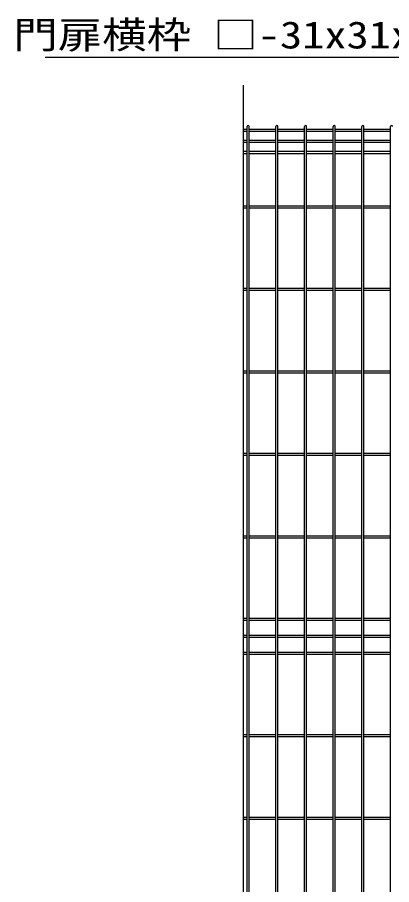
# Model space of a CAD drawing. Units: millimetres, scale not verified. Extents: x -4455 to 4455, y -3150 to 3150.
# Drawn here: x -359 to 304, y -578 to 958 of the extents above; entities that cross this region are included whole.
import ezdxf
from ezdxf.enums import TextEntityAlignment as Align

# ---------------------------------------------------------------- set-up
doc = ezdxf.new("R2010")
doc.units = ezdxf.units.MM
doc.header["$LTSCALE"] = 20
for name, color, linetype, lineweight in [('0-9_J180', 2, 'Continuous', 25), ('0-B_EXTCNT-L', 4, 'Continuous', 25), ('1-9_LAYER12', 3, 'Continuous', 25)]:
    doc.layers.add(name, color=color, linetype=linetype, lineweight=lineweight)
doc.styles.add('ＭＳ ゴシック', font='')
doc.styles.get('ＭＳ ゴシック').set_extended_font_data('MS Gothic')

msp = doc.modelspace()

# ---------------------------------------------------------------- linework, layer by layer
at = {"layer": '0-9_J180'}
for p, q in [((41.11, 760.25), (48.12, 760.25)), ((41.11, 756.65), (48.12, 756.65)), ((48.12, -1001.32), (48.12, 765.08)), ((51.72, -1001.32), (51.72, 765.08)), ((51.72, 760.25), (98.89, 760.25)), ((51.72, 756.65), (98.89, 756.65)), ((98.89, -1001.32), (98.89, 765.08)), ((102.49, -1001.32), (102.49, 765.08)), ((102.49, 760.25), (149.66, 760.25)), ((102.49, 756.65), (149.66, 756.65)), ((149.66, -1001.32), (149.66, 765.08)), ((153.26, -1001.32), (153.26, 765.08)), ((153.26, 760.25), (200.43, 760.25)), ((153.26, 756.65), (200.43, 756.65)), ((200.43, -1001.32), (200.43, 765.08)), ((204.03, -1001.32), (204.03, 765.08)), ((204.03, 760.25), (251.2, 760.25)), ((204.03, 756.65), (251.2, 756.65)), ((251.2, -1001.32), (251.2, 765.08)), ((254.8, -1001.32), (254.8, 765.08)), ((254.8, 760.25), (301.97, 760.25)), ((254.8, 756.65), (301.97, 756.65)), ((301.97, -1001.32), (301.97, 765.08)), ((41.11, 740.68), (48.12, 740.68)), ((51.72, 740.68), (98.89, 740.68)), ((102.49, 740.68), (149.66, 740.68)), ((153.26, 740.68), (200.43, 740.68)), ((204.03, 740.68), (251.2, 740.68)), ((254.8, 740.68), (301.97, 740.68)), ((41.11, 737.08), (48.12, 737.08)), ((51.72, 737.08), (98.89, 737.08)), ((102.49, 737.08), (149.66, 737.08)), ((153.26, 737.08), (200.43, 737.08)), ((204.03, 737.08), (251.2, 737.08)), ((254.8, 737.08), (301.97, 737.08)), ((41.11, 721.1), (48.12, 721.1)), ((41.11, 717.5), (48.12, 717.5)), ((51.72, 721.1), (98.89, 721.1)), ((51.72, 717.5), (98.89, 717.5)), ((102.49, 721.1), (149.66, 721.1)), ((102.49, 717.5), (149.66, 717.5)), ((153.26, 721.1), (200.43, 721.1)), ((153.26, 717.5), (200.43, 717.5)), ((204.03, 721.1), (251.2, 721.1)), ((204.03, 717.5), (251.2, 717.5)), ((254.8, 721.1), (301.97, 721.1)), ((254.8, 717.5), (301.97, 717.5)), ((41.11, 624.68), (48.12, 624.68)), ((41.11, 621.08), (48.12, 621.08)), ((51.72, 624.68), (98.89, 624.68)), ((51.72, 621.08), (98.89, 621.08)), ((102.49, 624.68), (149.66, 624.68)), ((102.49, 621.08), (149.66, 621.08)), ((153.26, 624.68), (200.43, 624.68)), ((153.26, 621.08), (200.43, 621.08)), ((204.03, 624.68), (251.2, 624.68)), ((204.03, 621.08), (251.2, 621.08)), ((254.8, 624.68), (301.97, 624.68)), ((254.8, 621.08), (301.97, 621.08)), ((41.11, 478.58), (48.12, 478.58)), ((51.72, 478.58), (98.89, 478.58)), ((102.49, 478.58), (149.66, 478.58)), ((153.26, 478.58), (200.43, 478.58)), ((204.03, 478.58), (251.2, 478.58)), ((254.8, 478.58), (301.97, 478.58)), ((41.11, 474.98), (48.12, 474.98)), ((51.72, 474.98), (98.89, 474.98)), ((102.49, 474.98), (149.66, 474.98)), ((153.26, 474.98), (200.43, 474.98)), ((204.03, 474.98), (251.2, 474.98)), ((254.8, 474.98), (301.97, 474.98)), ((41.11, 332.48), (48.12, 332.48)), ((41.11, 328.88), (48.12, 328.88)), ((51.72, 332.48), (98.89, 332.48)), ((51.72, 328.88), (98.89, 328.88)), ((102.49, 332.48), (149.66, 332.48)), ((102.49, 328.88), (149.66, 328.88)), ((153.26, 332.48), (200.43, 332.48)), ((153.26, 328.88), (200.43, 328.88)), ((204.03, 332.48), (251.2, 332.48)), ((204.03, 328.88), (251.2, 328.88)), ((254.8, 332.48), (301.97, 332.48)), ((254.8, 328.88), (301.97, 328.88)), ((41.11, 186.38), (48.12, 186.38)), ((51.72, 186.38), (98.89, 186.38)), ((102.49, 186.38), (149.66, 186.38)), ((153.26, 186.38), (200.43, 186.38)), ((204.03, 186.38), (251.2, 186.38)), ((254.8, 186.38), (301.97, 186.38)), ((41.11, 182.78), (48.12, 182.78)), ((51.72, 182.78), (98.89, 182.78)), ((102.49, 182.78), (149.66, 182.78)), ((153.26, 182.78), (200.43, 182.78)), ((204.03, 182.78), (251.2, 182.78)), ((254.8, 182.78), (301.97, 182.78)), ((41.11, 40.28), (48.12, 40.28)), ((41.11, 36.68), (48.12, 36.68)), ((51.72, 40.28), (98.89, 40.28)), ((51.72, 36.68), (98.89, 36.68)), ((102.49, 40.28), (149.66, 40.28)), ((102.49, 36.68), (149.66, 36.68)), ((153.26, 40.28), (200.43, 40.28)), ((153.26, 36.68), (200.43, 36.68)), ((204.03, 40.28), (251.2, 40.28)), ((204.03, 36.68), (251.2, 36.68)), ((254.8, 40.28), (301.97, 40.28)), ((254.8, 36.68), (301.97, 36.68)), ((41.11, -105.82), (48.12, -105.82)), ((51.72, -105.82), (98.89, -105.82)), ((102.49, -105.82), (149.66, -105.82)), ((153.26, -105.82), (200.43, -105.82)), ((204.03, -105.82), (251.2, -105.82)), ((254.8, -105.82), (301.97, -105.82)), ((41.11, -109.42), (48.12, -109.42)), ((51.72, -109.42), (98.89, -109.42)), ((102.49, -109.42), (149.66, -109.42)), ((153.26, -109.42), (200.43, -109.42)), ((204.03, -109.42), (251.2, -109.42)), ((254.8, -109.42), (301.97, -109.42)), ((41.11, -135.82), (48.12, -135.82)), ((51.72, -135.82), (98.89, -135.82)), ((102.49, -135.82), (149.66, -135.82)), ((153.26, -135.82), (200.43, -135.82)), ((204.03, -135.82), (251.2, -135.82)), ((254.8, -135.82), (301.97, -135.82)), ((41.11, -139.42), (48.12, -139.42)), ((51.72, -139.42), (98.89, -139.42)), ((102.49, -139.42), (149.66, -139.42)), ((153.26, -139.42), (200.43, -139.42)), ((204.03, -139.42), (251.2, -139.42)), ((254.8, -139.42), (301.97, -139.42)), ((41.11, -165.82), (48.12, -165.82)), ((51.72, -165.82), (98.89, -165.82)), ((102.49, -165.82), (149.66, -165.82)), ((153.26, -165.82), (200.43, -165.82)), ((204.03, -165.82), (251.2, -165.82)), ((254.8, -165.82), (301.97, -165.82)), ((41.11, -169.42), (48.12, -169.42)), ((51.72, -169.42), (98.89, -169.42)), ((102.49, -169.42), (149.66, -169.42)), ((153.26, -169.42), (200.43, -169.42)), ((204.03, -169.42), (251.2, -169.42)), ((254.8, -169.42), (301.97, -169.42)), ((41.11, -311.92), (48.12, -311.92)), ((41.11, -315.52), (48.12, -315.52)), ((51.72, -311.92), (98.89, -311.92)), ((51.72, -315.52), (98.89, -315.52)), ((102.49, -311.92), (149.66, -311.92)), ((102.49, -315.52), (149.66, -315.52)), ((153.26, -311.92), (200.43, -311.92)), ((153.26, -315.52), (200.43, -315.52)), ((204.03, -311.92), (251.2, -311.92)), ((204.03, -315.52), (251.2, -315.52)), ((254.8, -311.92), (301.97, -311.92)), ((254.8, -315.52), (301.97, -315.52)), ((41.11, -458.02), (48.12, -458.02)), ((51.72, -458.02), (98.89, -458.02)), ((102.49, -458.02), (149.66, -458.02)), ((153.26, -458.02), (200.43, -458.02)), ((204.03, -458.02), (251.2, -458.02)), ((254.8, -458.02), (301.97, -458.02)), ((41.11, -461.62), (48.12, -461.62)), ((51.72, -461.62), (98.89, -461.62)), ((102.49, -461.62), (149.66, -461.62)), ((153.26, -461.62), (200.43, -461.62)), ((204.03, -461.62), (251.2, -461.62)), ((254.8, -461.62), (301.97, -461.62))]:
    msp.add_line(p, q, dxfattribs=at)
for centre in [(49.92, 765.08), (100.69, 765.08), (151.46, 765.08), (202.23, 765.08), (253, 765.08), (303.77, 765.08)]:
    msp.add_arc(centre, 1.8, 0, 180, dxfattribs=at)
at = {"layer": '0-B_EXTCNT-L'}
msp.add_line((41.11, 838.45), (41.11, -1329.36), dxfattribs=at)
at = {"layer": '1-9_LAYER12'}
msp.add_lwpolyline([(-309.77, 888.08), (375.8, 888.08), (675.62, 614.99)], dxfattribs=at)

# ---------------------------------------------------------------- texts
at = {"layer": '1-9_LAYER12', "style": 'ＭＳ ゴシック', "width": 1.2}
msp.add_text('門扉横枠 □-31x31x1.6', height=48.11, dxfattribs=at).set_placement((-366.2, 888.83), align=Align.BOTTOM_LEFT)

doc.saveas('drawing.dxf')
